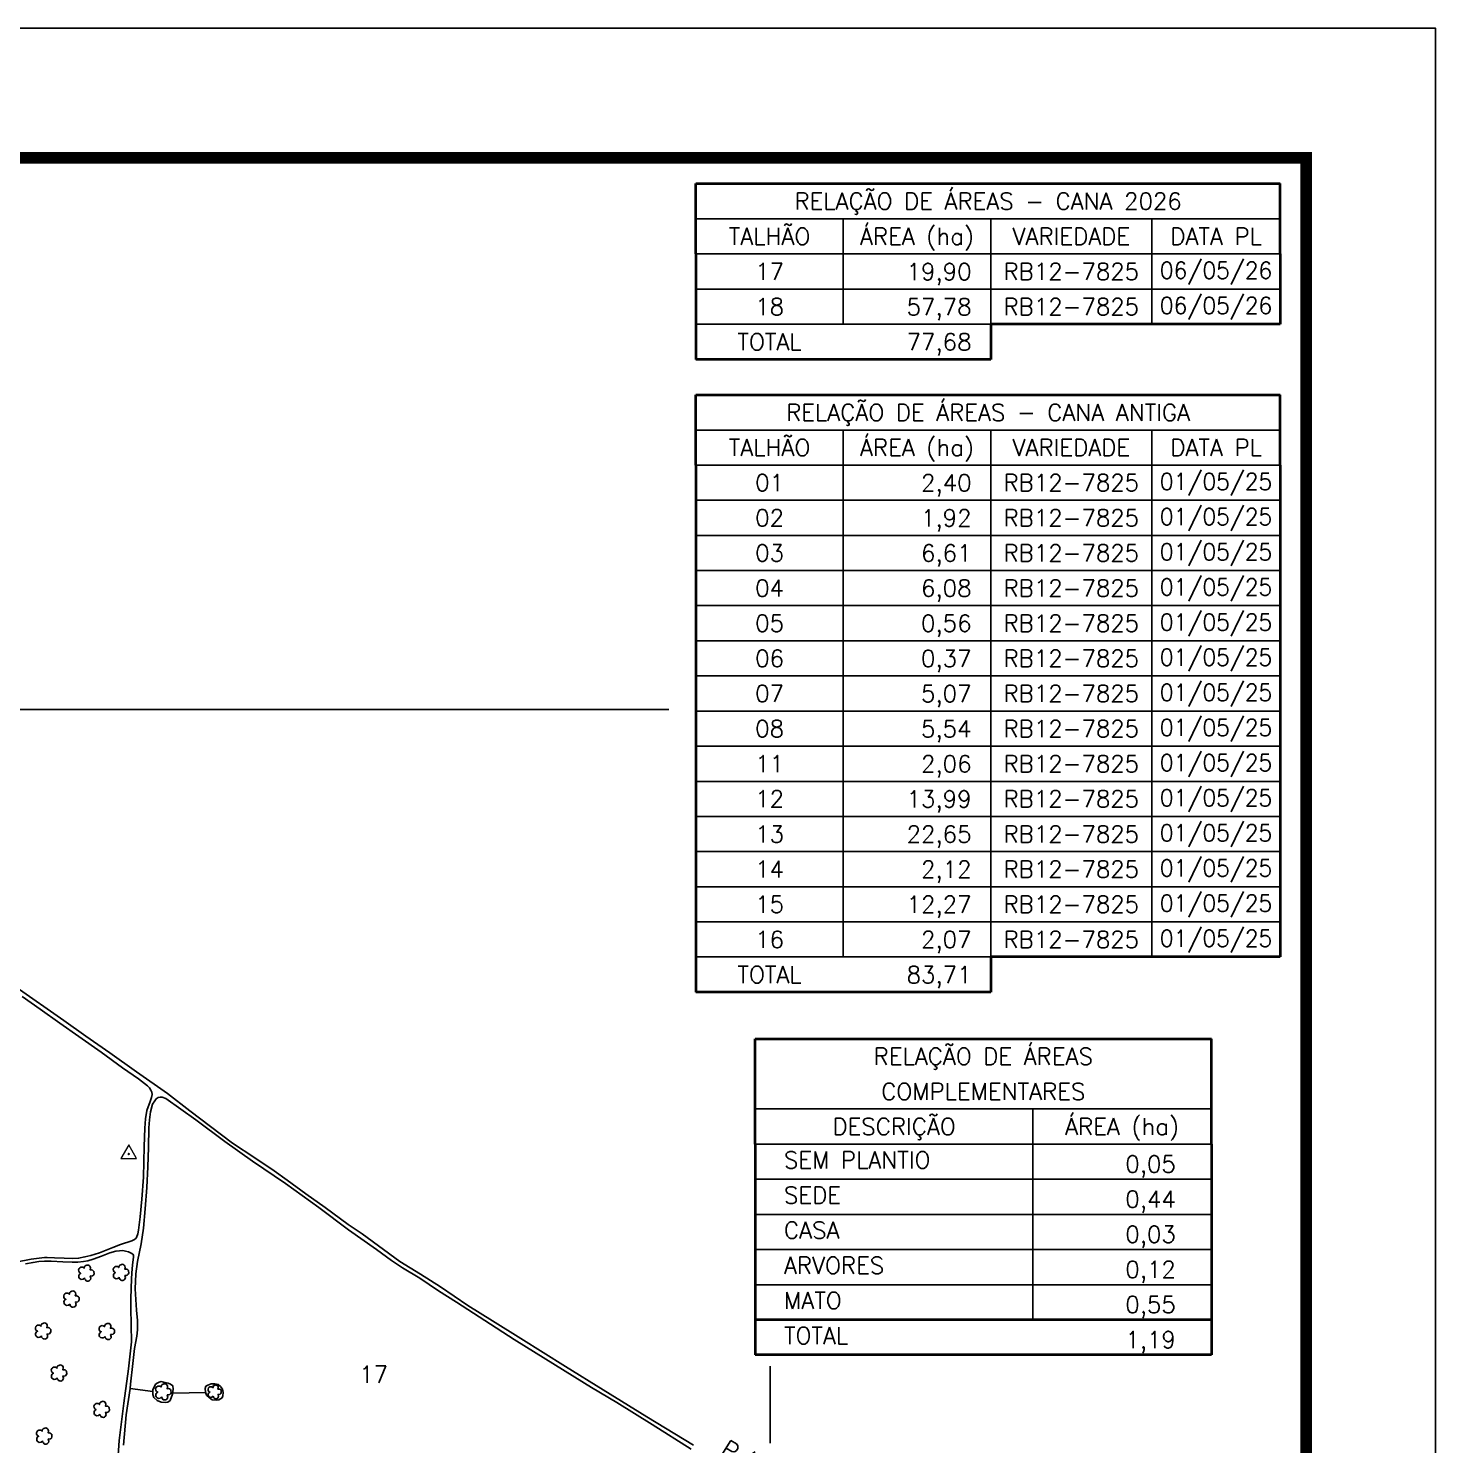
# Model space of a CAD drawing. Extents: x 726621 to 729771, y 7813734 to 7818189.
# Drawn here: x 728141 to 729771, y 7816548 to 7818189 of the extents above; entities that cross this region are included whole.
import ezdxf
from ezdxf.enums import TextEntityAlignment as Align

# ---------------------------------------------------------------- set-up
doc = ezdxf.new("R2010")
doc.units = 0
doc.header["$MEASUREMENT"] = 0
doc.linetypes.add('CONTINUO', pattern=[0])
doc.linetypes.add('LIN0', pattern=[0])
for name, color, linetype in [('01140001344', 1, 'Continuous'), ('01140001344017', 5, 'Continuous'), ('01140001344018', 5, 'Continuous'), ('_SIMBOLO ARVORE', 118, 'Continuous'), ('ARVORES', 3, 'Continuous'), ('MARGEM', 5, 'Continuous'), ('QUADRO_DE_AREAS_CANA_2023', 7, 'Continuous'), ('QUADRO_DE_AREAS_CANA_2025', 7, 'Continuous'), ('QUADRO_DE_AREAS_COMPLEMENTARES', 7, 'Continuous'), ('TEXTO', 7, 'Continuous'), ('TEXTO_NUN_TAL', 7, 'Continuous')]:
    doc.layers.add(name, color=color, linetype=linetype)
doc.layers.add('TEXTO_DIVERSOS', color=7, linetype='Continuous', lineweight=5)
doc.styles.add('Simplex', font='simplex.shx')

msp = doc.modelspace()

# ---------------------------------------------------------------- linework, layer by layer
at = {"color": 8}
for p, q in [((726771.2, 7817400), (728882.6, 7817400)), ((729000, 7816550), (729000, 7816639.2))]:
    msp.add_line(p, q, dxfattribs=at)
msp.add_lwpolyline([(729255.7, 7817113.4), (728914.1, 7817113.4)])
at = {"layer": '01140001344'}
for points in [[(728911.4, 7816547.7), (728857.3, 7816580.7), (728806.8, 7816611.9), (728763.2, 7816638.9), (728711.3, 7816671.3), (728678.4, 7816691.9), (728650, 7816709.5), (728618.4, 7816731.2), (728594.9, 7816745.7), (728571.2, 7816760.6), (728527.3, 7816792.5), (728511.4, 7816803.4), (728484.6, 7816823.3), (728462.2, 7816839), (728440.5, 7816855), (728425.4, 7816865.5), (728403.2, 7816880.5), (728377.4, 7816897.8), (728351.9, 7816917), (728327.8, 7816935.2), (728301.8, 7816955.3), (728266.1, 7816980.2), (728235.2, 7817002.2), (728207.4, 7817021.8), (728181.8, 7817039.7), (728126.7, 7817078.4)], [(728137.3, 7816757.8), (728146.2, 7816759.5), (728152.8, 7816760.4), (728159.6, 7816760.9), (728167.1, 7816760.9), (728180.7, 7816760.2), (728191.6, 7816759.7), (728198.2, 7816759.8), (728204.5, 7816760.6), (728209.5, 7816761.3), (728215.9, 7816763.2), (728225.5, 7816766.8), (728235.2, 7816770.8), (728242.2, 7816772.6), (728246.5, 7816773.1), (728250.1, 7816773.2), (728253.2, 7816772.6), (728256.6, 7816771.7), (728259.8, 7816770.2), (728261.6, 7816769.1), (728262.5, 7816767.8), (728262.5, 7816765.8), (728261.3, 7816756.2), (728260.6, 7816747.5), (728260.3, 7816740.1), (728259.9, 7816729.8), (728259.6, 7816716.8), (728259.4, 7816707), (728259.9, 7816686.9), (728260.2, 7816667.3), (728256.7, 7816636.1), (728251.3, 7816596.4), (728246.1, 7816553), (728244.5, 7816530.5)]]:
    msp.add_lwpolyline(points, dxfattribs=at)
at = {"layer": '01140001344017'}
msp.add_lwpolyline([(728908.7, 7816543.2), (728863.3, 7816571.7), (728822.6, 7816597), (728793.2, 7816614.4), (728751.5, 7816640.4), (728703.7, 7816670), (728669.6, 7816692.1), (728636.8, 7816713.4), (728616.1, 7816726.6), (728594.3, 7816741.1), (728574.4, 7816753.1), (728561.6, 7816761.6), (728544, 7816774.5), (728511.8, 7816797.4), (728477.4, 7816823), (728438.5, 7816850.9), (728400.6, 7816876.9), (728368.2, 7816899.5), (728334.8, 7816924.7), (728300.1, 7816949.6), (728295.9, 7816950.9), (728293.6, 7816950.9), (728291.3, 7816950.5), (728289, 7816949.1), (728287.1, 7816946.9), (728284.6, 7816942.8), (728282.2, 7816933.8), (728281, 7816924.9), (728280.4, 7816915.5), (728279.9, 7816892.6), (728279.3, 7816870.4), (728278, 7816846.3), (728276.2, 7816821.5), (728274.1, 7816799.2), (728271.4, 7816781), (728267.1, 7816760.4), (728265.2, 7816746.2), (728264.4, 7816729), (728266, 7816704.3), (728267, 7816692.3), (728267.1, 7816681.5), (728266.5, 7816673.9), (728263.7, 7816659.8), (728261.6, 7816642.3), (728259.2, 7816618.3), (728258.6, 7816613.6), (728285, 7816609.9), (728285, 7816611.7), (728288.1, 7816618.3), (728289.8, 7816619.5), (728292.2, 7816620.9), (728294.8, 7816621.4), (728297.2, 7816620.9), (728302.7, 7816619.7), (728305.5, 7816618.3), (728308, 7816616.5), (728308.4, 7816612.5), (728307.9, 7816608.1), (728346.2, 7816608.6), (728346, 7816609.1), (728345.6, 7816613.6), (728346.5, 7816616), (728348.8, 7816617.3), (728352.4, 7816618.7), (728356.7, 7816618.9), (728360.6, 7816617.9), (728363.3, 7816615.8), (728365.7, 7816612.7), (728366.5, 7816608.8), (728366.1, 7816605.1), (728365.2, 7816602.7), (728361.6, 7816600.1), (728358.6, 7816599.7), (728353.6, 7816600.4), (728350.1, 7816602.9), (728347.2, 7816605.8), (728346.2, 7816608.6), (728307.9, 7816608.1), (728307.8, 7816607), (728305, 7816599.6), (728302.5, 7816597.4), (728299.3, 7816597.2), (728294.8, 7816597.4), (728289.8, 7816599.6), (728286.3, 7816603.1), (728285.1, 7816606.6), (728285, 7816609.9), (728258.6, 7816613.6), (728254.2, 7816582.8), (728250.9, 7816547.9)], dxfattribs=at)
at = {"layer": '01140001344018'}
msp.add_lwpolyline([(728126.1, 7816759.9), (728144.1, 7816763.1), (728159.6, 7816765.1), (728162.7, 7816765.2), (728171.2, 7816765), (728182.2, 7816764.5), (728192.3, 7816764.1), (728198.9, 7816764.4), (728206.3, 7816765.8), (728213.2, 7816767.6), (728223, 7816770.8), (728238.5, 7816776.7), (728247.5, 7816780.1), (728260.7, 7816784.5), (728263, 7816785.5), (728264.9, 7816787), (728266, 7816788.5), (728267.6, 7816792.8), (728268.5, 7816796.9), (728270.4, 7816812.2), (728272.4, 7816832.8), (728274.1, 7816858.4), (728274.9, 7816894), (728275.6, 7816915), (728276.5, 7816926), (728278.1, 7816935.4), (728281.8, 7816946.1), (728283.6, 7816950.7), (728284.2, 7816953.9), (728283.7, 7816956.7), (728282.5, 7816959.2), (728281.2, 7816961.7), (728278.9, 7816964), (728268.3, 7816972.1), (728249.7, 7816985), (728225, 7817003.3), (728199.4, 7817021.3), (728177.1, 7817036.9), (728154.4, 7817052.9), (728133.5, 7817067.5)], dxfattribs=at)
at = {"layer": '_SIMBOLO ARVORE', "linetype": 'CONTINUO'}
for points in [[(728205.8, 7816741.4, 0), (728204.2, 7816740, 0), (728202.1, 7816739.8, 0), (728200.7, 7816740.3, 0), (728199.6, 7816741.3, 0), (728199.2, 7816742.5, 0), (728199.1, 7816744.2, 0), (728199.7, 7816745.3, 0), (728200.2, 7816746.1, 0), (728201.4, 7816746.9, 0), (728200.7, 7816747.2, 0), (728199.9, 7816747.8, 0), (728199.1, 7816749.2, 0), (728198.9, 7816750.8, 0), (728199.5, 7816752.5, 0), (728200.2, 7816753.1, 0), (728201.4, 7816753.9, 0), (728202.7, 7816754, 0), (728203.7, 7816753.9, 0), (728204.5, 7816753.5, 0), (728205.4, 7816752.7, 0), (728205.6, 7816754.2, 0), (728205.9, 7816754.8, 0), (728206.5, 7816755.7, 0), (728207.5, 7816756, 0), (728208.4, 7816756.4, 0), (728209.5, 7816756.5, 0), (728210.5, 7816756.4, 0), (728211.3, 7816756, 0), (728212, 7816755.3, 0), (728212.5, 7816754.2, 0), (728212.7, 7816753.1, 0), (728212.2, 7816751, 0), (728213.7, 7816751, 0), (728214.9, 7816750.7, 0), (728216, 7816749.8, 0), (728216.7, 7816749.1, 0), (728216.9, 7816746.2, 0), (728216.1, 7816744.9, 0), (728215.2, 7816744, 0), (728213.7, 7816743.6, 0), (728212.4, 7816743.8, 0), (728213.1, 7816741.1, 0), (728212.8, 7816739.9, 0), (728212, 7816738.8, 0), (728211.2, 7816738.1, 0), (728209.9, 7816737.8, 0), (728208.7, 7816737.9, 0), (728207.8, 7816738.2, 0), (728206.8, 7816739.2, 0), (728206.1, 7816740.1, 0), (728205.9, 7816741.5, 0)], [(728246, 7816742.1, 0), (728244.4, 7816740.8, 0), (728242.3, 7816740.5, 0), (728240.9, 7816741.1, 0), (728239.8, 7816742.1, 0), (728239.4, 7816743.3, 0), (728239.3, 7816745, 0), (728239.8, 7816746.1, 0), (728240.4, 7816746.9, 0), (728241.6, 7816747.7, 0), (728240.9, 7816747.9, 0), (728240.1, 7816748.6, 0), (728239.2, 7816749.9, 0), (728239.1, 7816751.6, 0), (728239.7, 7816753.3, 0), (728240.4, 7816753.9, 0), (728241.6, 7816754.6, 0), (728242.9, 7816754.8, 0), (728243.9, 7816754.7, 0), (728244.7, 7816754.3, 0), (728245.5, 7816753.5, 0), (728245.8, 7816755, 0), (728246, 7816755.6, 0), (728246.7, 7816756.4, 0), (728247.7, 7816756.8, 0), (728248.6, 7816757.2, 0), (728249.7, 7816757.3, 0), (728250.7, 7816757.2, 0), (728251.5, 7816756.7, 0), (728252.1, 7816756.1, 0), (728252.7, 7816755, 0), (728252.9, 7816753.8, 0), (728252.4, 7816751.7, 0), (728253.9, 7816751.8, 0), (728255.1, 7816751.5, 0), (728256.2, 7816750.6, 0), (728256.9, 7816749.8, 0), (728257, 7816746.9, 0), (728256.3, 7816745.7, 0), (728255.4, 7816744.8, 0), (728253.9, 7816744.4, 0), (728252.6, 7816744.5, 0), (728253.3, 7816741.8, 0), (728253, 7816740.7, 0), (728252.2, 7816739.6, 0), (728251.4, 7816738.9, 0), (728250.1, 7816738.6, 0), (728248.9, 7816738.7, 0), (728248, 7816738.9, 0), (728247, 7816739.9, 0), (728246.3, 7816740.9, 0), (728246.1, 7816742.3, 0)], [(728188.7, 7816711.2, 0), (728187.1, 7816709.8, 0), (728185, 7816709.6, 0), (728183.6, 7816710.2, 0), (728182.5, 7816711.2, 0), (728182.1, 7816712.3, 0), (728182, 7816714.1, 0), (728182.6, 7816715.2, 0), (728183.1, 7816716, 0), (728184.3, 7816716.8, 0), (728183.6, 7816717, 0), (728182.8, 7816717.6, 0), (728182, 7816719, 0), (728181.8, 7816720.6, 0), (728182.4, 7816722.3, 0), (728183.1, 7816723, 0), (728184.3, 7816723.7, 0), (728185.6, 7816723.9, 0), (728186.6, 7816723.7, 0), (728187.4, 7816723.4, 0), (728188.3, 7816722.6, 0), (728188.5, 7816724.1, 0), (728188.7, 7816724.7, 0), (728189.4, 7816725.5, 0), (728190.4, 7816725.9, 0), (728191.3, 7816726.3, 0), (728192.4, 7816726.4, 0), (728193.4, 7816726.2, 0), (728194.2, 7816725.8, 0), (728194.9, 7816725.1, 0), (728195.4, 7816724.1, 0), (728195.6, 7816722.9, 0), (728195.1, 7816720.8, 0), (728196.6, 7816720.8, 0), (728197.8, 7816720.5, 0), (728198.9, 7816719.6, 0), (728199.6, 7816718.9, 0), (728199.7, 7816716, 0), (728199, 7816714.7, 0), (728198.1, 7816713.9, 0), (728196.6, 7816713.5, 0), (728195.3, 7816713.6, 0), (728196, 7816710.9, 0), (728195.7, 7816709.7, 0), (728194.9, 7816708.6, 0), (728194.1, 7816708, 0), (728192.8, 7816707.7, 0), (728191.6, 7816707.7, 0), (728190.7, 7816708, 0), (728189.7, 7816709, 0), (728189, 7816709.9, 0), (728188.8, 7816711.3, 0)], [(728155.8, 7816674.2, 0), (728154.2, 7816672.9, 0), (728152.1, 7816672.6, 0), (728150.6, 7816673.2, 0), (728149.6, 7816674.2, 0), (728149.2, 7816675.4, 0), (728149.1, 7816677.1, 0), (728149.6, 7816678.2, 0), (728150.2, 7816679, 0), (728151.4, 7816679.8, 0), (728150.6, 7816680.1, 0), (728149.9, 7816680.7, 0), (728149, 7816682, 0), (728148.9, 7816683.7, 0), (728149.5, 7816685.4, 0), (728150.2, 7816686, 0), (728151.4, 7816686.7, 0), (728152.6, 7816686.9, 0), (728153.6, 7816686.8, 0), (728154.4, 7816686.4, 0), (728155.3, 7816685.6, 0), (728155.6, 7816687.1, 0), (728155.8, 7816687.7, 0), (728156.5, 7816688.5, 0), (728157.4, 7816688.9, 0), (728158.4, 7816689.3, 0), (728159.5, 7816689.4, 0), (728160.5, 7816689.3, 0), (728161.3, 7816688.8, 0), (728161.9, 7816688.2, 0), (728162.4, 7816687.1, 0), (728162.7, 7816685.9, 0), (728162.2, 7816683.8, 0), (728163.6, 7816683.9, 0), (728164.9, 7816683.6, 0), (728166, 7816682.7, 0), (728166.6, 7816681.9, 0), (728166.8, 7816679.1, 0), (728166.1, 7816677.8, 0), (728165.2, 7816676.9, 0), (728163.7, 7816676.5, 0), (728162.4, 7816676.6, 0), (728163.1, 7816673.9, 0), (728162.8, 7816672.8, 0), (728162, 7816671.7, 0), (728161.1, 7816671, 0), (728159.9, 7816670.7, 0), (728158.7, 7816670.8, 0), (728157.8, 7816671, 0), (728156.7, 7816672.1, 0), (728156, 7816673, 0), (728155.8, 7816674.4, 0)], [(728229.5, 7816673.6, 0), (728227.9, 7816672.2, 0), (728225.9, 7816672, 0), (728224.4, 7816672.5, 0), (728223.3, 7816673.6, 0), (728222.9, 7816674.7, 0), (728222.8, 7816676.5, 0), (728223.4, 7816677.6, 0), (728224, 7816678.4, 0), (728225.1, 7816679.2, 0), (728224.4, 7816679.4, 0), (728223.6, 7816680, 0), (728222.8, 7816681.4, 0), (728222.6, 7816683, 0), (728223.2, 7816684.7, 0), (728223.9, 7816685.3, 0), (728225.1, 7816686.1, 0), (728226.4, 7816686.3, 0), (728227.4, 7816686.1, 0), (728228.2, 7816685.7, 0), (728229.1, 7816685, 0), (728229.3, 7816686.5, 0), (728229.6, 7816687.1, 0), (728230.2, 7816687.9, 0), (728231.2, 7816688.2, 0), (728232.1, 7816688.7, 0), (728233.2, 7816688.8, 0), (728234.2, 7816688.6, 0), (728235.1, 7816688.2, 0), (728235.7, 7816687.5, 0), (728236.2, 7816686.5, 0), (728236.4, 7816685.3, 0), (728235.9, 7816683.2, 0), (728237.4, 7816683.2, 0), (728238.6, 7816682.9, 0), (728239.8, 7816682, 0), (728240.4, 7816681.3, 0), (728240.6, 7816678.4, 0), (728239.9, 7816677.1, 0), (728238.9, 7816676.2, 0), (728237.4, 7816675.9, 0), (728236.1, 7816676, 0), (728236.8, 7816673.3, 0), (728236.5, 7816672.1, 0), (728235.7, 7816671, 0), (728234.9, 7816670.3, 0), (728233.7, 7816670, 0), (728232.4, 7816670.1, 0), (728231.5, 7816670.4, 0), (728230.5, 7816671.4, 0), (728229.8, 7816672.3, 0), (728229.6, 7816673.7, 0)], [(728174.2, 7816625.5, 0), (728172.6, 7816624.2, 0), (728170.5, 7816623.9, 0), (728169.1, 7816624.5, 0), (728168, 7816625.5, 0), (728167.6, 7816626.7, 0), (728167.5, 7816628.4, 0), (728168, 7816629.5, 0), (728168.6, 7816630.3, 0), (728169.8, 7816631.1, 0), (728169.1, 7816631.4, 0), (728168.3, 7816632, 0), (728167.5, 7816633.3, 0), (728167.3, 7816635, 0), (728167.9, 7816636.7, 0), (728168.6, 7816637.3, 0), (728169.8, 7816638, 0), (728171.1, 7816638.2, 0), (728172.1, 7816638.1, 0), (728172.9, 7816637.7, 0), (728173.8, 7816636.9, 0), (728174, 7816638.4, 0), (728174.2, 7816639, 0), (728174.9, 7816639.8, 0), (728175.9, 7816640.2, 0), (728176.8, 7816640.6, 0), (728177.9, 7816640.7, 0), (728178.9, 7816640.6, 0), (728179.7, 7816640.1, 0), (728180.3, 7816639.5, 0), (728180.9, 7816638.4, 0), (728181.1, 7816637.2, 0), (728180.6, 7816635.1, 0), (728182.1, 7816635.2, 0), (728183.3, 7816634.9, 0), (728184.4, 7816634, 0), (728185.1, 7816633.2, 0), (728185.2, 7816630.4, 0), (728184.5, 7816629.1, 0), (728183.6, 7816628.2, 0), (728182.1, 7816627.8, 0), (728180.8, 7816627.9, 0), (728181.5, 7816625.2, 0), (728181.2, 7816624.1, 0), (728180.4, 7816623, 0), (728179.6, 7816622.3, 0), (728178.3, 7816622, 0), (728177.1, 7816622.1, 0), (728176.2, 7816622.3, 0), (728175.2, 7816623.4, 0), (728174.5, 7816624.3, 0), (728174.3, 7816625.7, 0)], [(728295.1, 7816603.6, 0), (728293.5, 7816602.3, 0), (728291.4, 7816602, 0), (728290, 7816602.6, 0), (728288.9, 7816603.6, 0), (728288.5, 7816604.8, 0), (728288.4, 7816606.5, 0), (728288.9, 7816607.6, 0), (728289.5, 7816608.4, 0), (728290.7, 7816609.2, 0), (728289.9, 7816609.4, 0), (728289.2, 7816610.1, 0), (728288.3, 7816611.4, 0), (728288.2, 7816613.1, 0), (728288.8, 7816614.8, 0), (728289.5, 7816615.4, 0), (728290.7, 7816616.1, 0), (728291.9, 7816616.3, 0), (728293, 7816616.2, 0), (728293.8, 7816615.8, 0), (728294.6, 7816615, 0), (728294.9, 7816616.5, 0), (728295.1, 7816617.1, 0), (728295.8, 7816617.9, 0), (728296.8, 7816618.3, 0), (728297.7, 7816618.7, 0), (728298.8, 7816618.8, 0), (728299.8, 7816618.7, 0), (728300.6, 7816618.2, 0), (728301.2, 7816617.6, 0), (728301.8, 7816616.5, 0), (728302, 7816615.3, 0), (728301.5, 7816613.2, 0), (728303, 7816613.3, 0), (728304.2, 7816613, 0), (728305.3, 7816612.1, 0), (728306, 7816611.3, 0), (728306.1, 7816608.4, 0), (728305.4, 7816607.2, 0), (728304.5, 7816606.3, 0), (728303, 7816605.9, 0), (728301.7, 7816606, 0), (728302.4, 7816603.3, 0), (728302.1, 7816602.2, 0), (728301.3, 7816601.1, 0), (728300.4, 7816600.4, 0), (728299.2, 7816600.1, 0), (728298, 7816600.2, 0), (728297.1, 7816600.4, 0), (728296.1, 7816601.4, 0), (728295.4, 7816602.4, 0), (728295.1, 7816603.8, 0)], [(728354.8, 7816604.5, 0), (728353.5, 7816603.3, 0), (728351.7, 7816603.1, 0), (728350.4, 7816603.6, 0), (728349.6, 7816604.5, 0), (728349.2, 7816605.5, 0), (728349.1, 7816607, 0), (728349.6, 7816607.9, 0), (728350.1, 7816608.6, 0), (728351.1, 7816609.3, 0), (728350.4, 7816609.5, 0), (728349.8, 7816610, 0), (728349.1, 7816611.2, 0), (728348.9, 7816612.6, 0), (728349.5, 7816614, 0), (728350, 7816614.6, 0), (728351.1, 7816615.2, 0), (728352.2, 7816615.3, 0), (728353, 7816615.2, 0), (728353.7, 7816614.9, 0), (728354.5, 7816614.2, 0), (728354.7, 7816615.5, 0), (728354.9, 7816616, 0), (728355.4, 7816616.7, 0), (728356.3, 7816617, 0), (728357.1, 7816617.4, 0), (728358, 7816617.5, 0), (728358.9, 7816617.4, 0), (728359.6, 7816617, 0), (728360.1, 7816616.4, 0), (728360.6, 7816615.5, 0), (728360.7, 7816614.5, 0), (728360.3, 7816612.7, 0), (728361.6, 7816612.7, 0), (728362.6, 7816612.5, 0), (728363.6, 7816611.7, 0), (728364.1, 7816611.1, 0), (728364.3, 7816608.6, 0), (728363.7, 7816607.5, 0), (728362.9, 7816606.8, 0), (728361.6, 7816606.4, 0), (728360.5, 7816606.5, 0), (728361.1, 7816604.2, 0), (728360.8, 7816603.2, 0), (728360.2, 7816602.3, 0), (728359.4, 7816601.7, 0), (728358.4, 7816601.5, 0), (728357.3, 7816601.5, 0), (728356.6, 7816601.8, 0), (728355.7, 7816602.6, 0), (728355.1, 7816603.4, 0), (728354.9, 7816604.6, 0)], [(728223.6, 7816583.4, 0), (728222, 7816582.1, 0), (728219.9, 7816581.8, 0), (728218.5, 7816582.4, 0), (728217.4, 7816583.4, 0), (728217, 7816584.6, 0), (728216.9, 7816586.3, 0), (728217.4, 7816587.4, 0), (728218, 7816588.2, 0), (728219.2, 7816589, 0), (728218.5, 7816589.2, 0), (728217.7, 7816589.9, 0), (728216.8, 7816591.2, 0), (728216.7, 7816592.9, 0), (728217.3, 7816594.6, 0), (728218, 7816595.2, 0), (728219.2, 7816595.9, 0), (728220.5, 7816596.1, 0), (728221.5, 7816595.9, 0), (728222.3, 7816595.6, 0), (728223.1, 7816594.8, 0), (728223.4, 7816596.3, 0), (728223.6, 7816596.9, 0), (728224.3, 7816597.7, 0), (728225.3, 7816598.1, 0), (728226.2, 7816598.5, 0), (728227.3, 7816598.6, 0), (728228.3, 7816598.5, 0), (728229.1, 7816598, 0), (728229.7, 7816597.4, 0), (728230.3, 7816596.3, 0), (728230.5, 7816595.1, 0), (728230, 7816593, 0), (728231.5, 7816593.1, 0), (728232.7, 7816592.8, 0), (728233.8, 7816591.9, 0), (728234.5, 7816591.1, 0), (728234.6, 7816588.2, 0), (728233.9, 7816586.9, 0), (728233, 7816586.1, 0), (728231.5, 7816585.7, 0), (728230.2, 7816585.8, 0), (728230.9, 7816583.1, 0), (728230.6, 7816582, 0), (728229.8, 7816580.9, 0), (728228.9, 7816580.2, 0), (728227.7, 7816579.9, 0), (728226.5, 7816580, 0), (728225.6, 7816580.2, 0), (728224.6, 7816581.2, 0), (728223.9, 7816582.2, 0), (728223.6, 7816583.5, 0)], [(728157.1, 7816552.5, 0), (728155.5, 7816551.1, 0), (728153.4, 7816550.9, 0), (728152, 7816551.5, 0), (728150.9, 7816552.5, 0), (728150.5, 7816553.6, 0), (728150.4, 7816555.4, 0), (728150.9, 7816556.5, 0), (728151.5, 7816557.3, 0), (728152.7, 7816558.1, 0), (728151.9, 7816558.3, 0), (728151.2, 7816558.9, 0), (728150.3, 7816560.3, 0), (728150.2, 7816561.9, 0), (728150.8, 7816563.6, 0), (728151.5, 7816564.3, 0), (728152.7, 7816565, 0), (728153.9, 7816565.2, 0), (728155, 7816565, 0), (728155.8, 7816564.6, 0), (728156.6, 7816563.9, 0), (728156.9, 7816565.4, 0), (728157.1, 7816566, 0), (728157.8, 7816566.8, 0), (728158.8, 7816567.1, 0), (728159.7, 7816567.6, 0), (728160.8, 7816567.7, 0), (728161.8, 7816567.5, 0), (728162.6, 7816567.1, 0), (728163.2, 7816566.4, 0), (728163.8, 7816565.4, 0), (728164, 7816564.2, 0), (728163.5, 7816562.1, 0), (728165, 7816562.1, 0), (728166.2, 7816561.8, 0), (728167.3, 7816560.9, 0), (728168, 7816560.2, 0), (728168.1, 7816557.3, 0), (728167.4, 7816556, 0), (728166.5, 7816555.2, 0), (728165, 7816554.8, 0), (728163.7, 7816554.9, 0), (728164.4, 7816552.2, 0), (728164.1, 7816551, 0), (728163.3, 7816549.9, 0), (728162.4, 7816549.2, 0), (728161.2, 7816548.9, 0), (728160, 7816549, 0), (728159.1, 7816549.3, 0), (728158.1, 7816550.3, 0), (728157.4, 7816551.2, 0), (728157.1, 7816552.6, 0)]]:
    msp.add_polyline3d(points, dxfattribs=at)
at = {"layer": 'ARVORES'}
for points in [[(728288.1, 7816618.3), (728285, 7816611.7), (728285.1, 7816606.6), (728286.3, 7816603.1), (728289.8, 7816599.6), (728294.8, 7816597.4), (728299.3, 7816597.2), (728302.5, 7816597.4), (728305, 7816599.6), (728307.8, 7816607), (728308.4, 7816612.5), (728308, 7816616.5), (728305.5, 7816618.3), (728302.7, 7816619.7), (728297.2, 7816620.9), (728294.8, 7816621.4), (728292.2, 7816620.9), (728289.8, 7816619.5)], [(728352.4, 7816618.7), (728348.8, 7816617.3), (728346.5, 7816616), (728345.6, 7816613.6), (728346, 7816609.1), (728347.2, 7816605.8), (728350.1, 7816602.9), (728353.6, 7816600.4), (728358.6, 7816599.7), (728361.6, 7816600.1), (728365.2, 7816602.7), (728366.1, 7816605.1), (728366.5, 7816608.8), (728365.7, 7816612.7), (728363.3, 7816615.8), (728360.6, 7816617.9), (728356.7, 7816618.9)]]:
    msp.add_lwpolyline(points, close=True, dxfattribs=at)
at = {"layer": 'MARGEM', "color": 174, "linetype": 'LIN0', "flags": 128}
msp.add_lwpolyline([(729771.2, 7813734.5), (729771.2, 7818189.5), (726621.2, 7818189.5), (726621.2, 7813734.5)], close=True, dxfattribs=at)
at = {"layer": 'MARGEM', "color": 174, "linetype": 'LIN0', "const_width": 13.6, "flags": 128}
msp.add_lwpolyline([(729621.2, 7814236.1), (729621.2, 7818039.5), (726771.2, 7818039.5), (726771.2, 7814236.1)], close=True, dxfattribs=at)
at = {"layer": 'QUADRO_DE_AREAS_CANA_2023', "color": 174, "linetype": 'ByBlock', "lineweight": 40}
for p, q in [((728914.1, 7817928), (728914.1, 7818009.5)), ((728914.1, 7818009.5), (729591.2, 7818009.5)), ((729591.2, 7817928), (729591.2, 7818009.5)), ((728914.1, 7817928), (728914.1, 7817805.9)), ((729591.2, 7817928), (729591.2, 7817846.6)), ((729255.7, 7817846.6), (729255.7, 7817805.9)), ((729591.2, 7817846.6), (729255.7, 7817846.6)), ((729255.7, 7817805.9), (728914.1, 7817805.9))]:
    msp.add_line(p, q, dxfattribs=at)
at = {"layer": 'QUADRO_DE_AREAS_CANA_2023', "linetype": 'Continuous'}
for p, q in [((729591.2, 7817968.8), (728914.1, 7817968.8)), ((729084.9, 7817968.8), (729084.9, 7817846.6)), ((729255.7, 7817968.8), (729255.7, 7817846.6)), ((729442.5, 7817968.8), (729442.5, 7817846.6)), ((729591.2, 7817928), (728914.1, 7817928)), ((729591.2, 7817887.3), (728914.1, 7817887.3)), ((729255.7, 7817846.6), (728914.1, 7817846.6))]:
    msp.add_line(p, q, dxfattribs=at)
at = {"layer": 'QUADRO_DE_AREAS_CANA_2025', "color": 174, "linetype": 'ByBlock', "lineweight": 40}
for p, q in [((728914.1, 7817683.3), (728914.1, 7817764.7)), ((728914.1, 7817764.7), (729591.2, 7817764.7)), ((729591.2, 7817683.3), (729591.2, 7817764.7)), ((728914.1, 7817683.3), (728914.1, 7817072.6)), ((729591.2, 7817683.3), (729591.2, 7817113.4)), ((729255.7, 7817113.4), (729255.7, 7817072.6)), ((729591.2, 7817113.4), (729255.7, 7817113.4)), ((729255.7, 7817072.6), (728914.1, 7817072.6))]:
    msp.add_line(p, q, dxfattribs=at)
at = {"layer": 'QUADRO_DE_AREAS_CANA_2025', "linetype": 'Continuous'}
for p, q in [((729591.2, 7817724), (728914.1, 7817724)), ((729084.9, 7817724), (729084.9, 7817113.4)), ((729255.7, 7817724), (729255.7, 7817113.4)), ((729442.5, 7817724), (729442.5, 7817113.4)), ((729591.2, 7817683.3), (728914.1, 7817683.3)), ((729591.2, 7817642.6), (728914.1, 7817642.6)), ((729591.2, 7817601.9), (728914.1, 7817601.9)), ((729591.2, 7817561.2), (728914.1, 7817561.2)), ((729591.2, 7817520.5), (728914.1, 7817520.5)), ((729591.2, 7817479.8), (728914.1, 7817479.8)), ((729591.2, 7817439), (728914.1, 7817439)), ((729591.2, 7817398.3), (728914.1, 7817398.3)), ((729591.2, 7817357.6), (728914.1, 7817357.6)), ((729591.2, 7817316.9), (728914.1, 7817316.9)), ((729591.2, 7817276.2), (728914.1, 7817276.2)), ((729591.2, 7817235.5), (728914.1, 7817235.5)), ((729591.2, 7817194.8), (728914.1, 7817194.8)), ((729591.2, 7817154.1), (728914.1, 7817154.1))]:
    msp.add_line(p, q, dxfattribs=at)
at = {"layer": 'QUADRO_DE_AREAS_COMPLEMENTARES', "color": 174, "linetype": 'ByBlock', "lineweight": 40}
for p, q in [((728982.9, 7816896.6), (728982.9, 7817018.7)), ((728982.9, 7817018.7), (729511.3, 7817018.7)), ((729511.3, 7816896.6), (729511.3, 7817018.7)), ((728982.9, 7816896.6), (728982.9, 7816652.3)), ((729511.3, 7816896.6), (729511.3, 7816652.3)), ((729511.3, 7816693), (728982.9, 7816693)), ((729511.3, 7816652.3), (728982.9, 7816652.3))]:
    msp.add_line(p, q, dxfattribs=at)
at = {"layer": 'QUADRO_DE_AREAS_COMPLEMENTARES', "linetype": 'Continuous'}
for p, q in [((729511.3, 7816937.3), (728982.9, 7816937.3)), ((729304.6, 7816937.3), (729304.6, 7816693)), ((729511.3, 7816896.6), (728982.9, 7816896.6)), ((729511.3, 7816855.8), (728982.9, 7816855.8)), ((729511.3, 7816815.1), (728982.9, 7816815.1)), ((729511.3, 7816774.4), (728982.9, 7816774.4)), ((729511.3, 7816733.7), (728982.9, 7816733.7))]:
    msp.add_line(p, q, dxfattribs=at)
at = {"layer": 'TEXTO', "color": 7, "lineweight": 9, "flags": 128}
msp.add_lwpolyline([(728248, 7816879.9), (728266.1, 7816879.9), (728257, 7816895.6)], close=True, dxfattribs=at)
at = {"layer": 'TEXTO', "color": 7, "lineweight": 9, "const_width": 1.41, "flags": 128}
msp.add_lwpolyline([(728256.3, 7816885.1, -1), (728257.7, 7816885.1, -1)], format="xyb", close=True, dxfattribs=at)

# ---------------------------------------------------------------- texts
at = {"layer": 'QUADRO_DE_AREAS_CANA_2023', "linetype": 'Continuous', "style": 'Simplex'}
for s, p in [('RELAÇÃO DE ÁREAS - CANA 2026', (729252.7, 7817989.1)), ('TALHÃO', (728999.5, 7817948.4)), ('ÁREA (ha)', (729170.3, 7817948.4)), ('VARIEDADE', (729349.1, 7817948.4)), ('DATA PL', (729516.9, 7817948.4)), ('17', (728999.5, 7817907.7)), ('18', (728999.5, 7817867)), ('TOTAL', (728999.5, 7817826.3))]:
    msp.add_text(s, height=19.5, dxfattribs=at).set_placement(p, align=Align.MIDDLE_CENTER)
for s, p in [('19,90', (729233.5, 7817897.8)), ('57,78', (729233.5, 7817857.1)), ('77,68', (729233.5, 7817816.4))]:
    msp.add_text(s, height=19.5, dxfattribs=at).set_placement(p, align=Align.RIGHT)
at = {"layer": 'QUADRO_DE_AREAS_CANA_2025', "linetype": 'Continuous', "style": 'Simplex', "width": 0.95}
for s, p in [('06/05/26', (729516.8, 7817909)), ('06/05/26', (729516.8, 7817868.3)), ('01/05/25', (729516.8, 7817664.3)), ('01/05/25', (729516.8, 7817623.6)), ('01/05/25', (729516.8, 7817582.9)), ('01/05/25', (729516.8, 7817542.1)), ('01/05/25', (729516.8, 7817501.4)), ('01/05/25', (729516.8, 7817460.7)), ('01/05/25', (729516.8, 7817420)), ('01/05/25', (729516.8, 7817379.3)), ('01/05/25', (729516.8, 7817338.6)), ('01/05/25', (729516.8, 7817297.9)), ('01/05/25', (729516.8, 7817257.2)), ('01/05/25', (729516.8, 7817216.5)), ('01/05/25', (729516.8, 7817175.7)), ('01/05/25', (729516.8, 7817135))]:
    msp.add_text(s, height=19.5, dxfattribs=at).set_placement(p, align=Align.MIDDLE_CENTER)
at = {"layer": 'QUADRO_DE_AREAS_CANA_2025', "linetype": 'Continuous', "style": 'Simplex'}
for s, p in [('RB12-7825', (729349.1, 7817907.7)), ('RB12-7825', (729349.1, 7817867)), ('RELAÇÃO DE ÁREAS - CANA ANTIGA', (729252.7, 7817744.4)), ('TALHÃO', (728999.5, 7817703.7)), ('ÁREA (ha)', (729170.3, 7817703.7)), ('VARIEDADE', (729349.1, 7817703.7)), ('DATA PL', (729516.9, 7817703.7)), ('01', (728999.5, 7817663)), ('RB12-7825', (729349.1, 7817663)), ('02', (728999.5, 7817622.2)), ('RB12-7825', (729349.1, 7817622.2)), ('03', (728999.5, 7817581.5)), ('RB12-7825', (729349.1, 7817581.5)), ('04', (728999.5, 7817540.8)), ('RB12-7825', (729349.1, 7817540.8)), ('05', (728999.5, 7817500.1)), ('RB12-7825', (729349.1, 7817500.1)), ('06', (728999.5, 7817459.4)), ('RB12-7825', (729349.1, 7817459.4)), ('07', (728999.5, 7817418.7)), ('RB12-7825', (729349.1, 7817418.7)), ('08', (728999.5, 7817378)), ('RB12-7825', (729349.1, 7817378)), ('11', (728999.5, 7817337.3)), ('RB12-7825', (729349.1, 7817337.3)), ('12', (728999.5, 7817296.6)), ('RB12-7825', (729349.1, 7817296.6)), ('13', (728999.5, 7817255.8)), ('RB12-7825', (729349.1, 7817255.8)), ('14', (728999.5, 7817215.1)), ('RB12-7825', (729349.1, 7817215.1)), ('15', (728999.5, 7817174.4)), ('RB12-7825', (729349.1, 7817174.4)), ('16', (728999.5, 7817133.7)), ('RB12-7825', (729349.1, 7817133.7)), ('TOTAL', (728999.5, 7817093))]:
    msp.add_text(s, height=19.5, dxfattribs=at).set_placement(p, align=Align.MIDDLE_CENTER)
for s, p in [('2,40', (729233.5, 7817653.1)), ('1,92', (729233.5, 7817612.4)), ('6,61', (729233.5, 7817571.7)), ('6,08', (729233.5, 7817531)), ('0,56', (729233.5, 7817490.3)), ('0,37', (729233.5, 7817449.5)), ('5,07', (729233.5, 7817408.8)), ('5,54', (729233.5, 7817368.1)), ('2,06', (729233.5, 7817327.4)), ('13,99', (729233.5, 7817286.7)), ('22,65', (729233.5, 7817246)), ('2,12', (729233.5, 7817205.3)), ('12,27', (729233.5, 7817164.6)), ('2,07', (729233.5, 7817123.9)), ('83,71', (729233.5, 7817083.1))]:
    msp.add_text(s, height=19.5, dxfattribs=at).set_placement(p, align=Align.RIGHT)
at = {"layer": 'QUADRO_DE_AREAS_COMPLEMENTARES', "linetype": 'Continuous', "style": 'Simplex'}
for s, p in [('RELAÇÃO DE ÁREAS', (729247.1, 7816998.3)), ('COMPLEMENTARES', (729247.1, 7816957.6)), ('ÁREA (ha)', (729407.9, 7816916.9)), ('DESCRIÇÃO', (729143.8, 7816916.9))]:
    msp.add_text(s, height=19.5, dxfattribs=at).set_placement(p, align=Align.MIDDLE_CENTER)
for s, p in [('SEM PLANTIO', (729016.2, 7816878.2)), ('SEDE', (729016.2, 7816837.5)), ('CASA', (729016.2, 7816796.8)), ('ARVORES', (729016.2, 7816756.1)), ('MATO', (729016.2, 7816715.4)), ('TOTAL', (729016.2, 7816674.7))]:
    msp.add_text(s, height=19.5, dxfattribs=at).set_placement(p, align=Align.MIDDLE_LEFT)
for s, p in [('0,05', (729470.2, 7816863.7)), ('0,44', (729470.2, 7816823)), ('0,03', (729470.2, 7816782.3)), ('0,12', (729470.2, 7816741.6)), ('0,55', (729470.2, 7816700.9)), ('1,19', (729470.2, 7816660.2))]:
    msp.add_text(s, height=19.5, dxfattribs=at).set_placement(p, align=Align.RIGHT)
at = {"layer": 'TEXTO_DIVERSOS', "linetype": 'Continuous', "style": 'Simplex'}
msp.add_text('P/Rodovia MG 810', height=19.5, rotation=328.3471, dxfattribs=at).set_placement((728941.5, 7816538.3))
at = {"layer": 'TEXTO_NUN_TAL', "linetype": 'Continuous', "style": 'Simplex'}
msp.add_text('17', height=19.5, dxfattribs=at).set_placement((728524.1, 7816620, -639.6))

doc.saveas('drawing.dxf')
